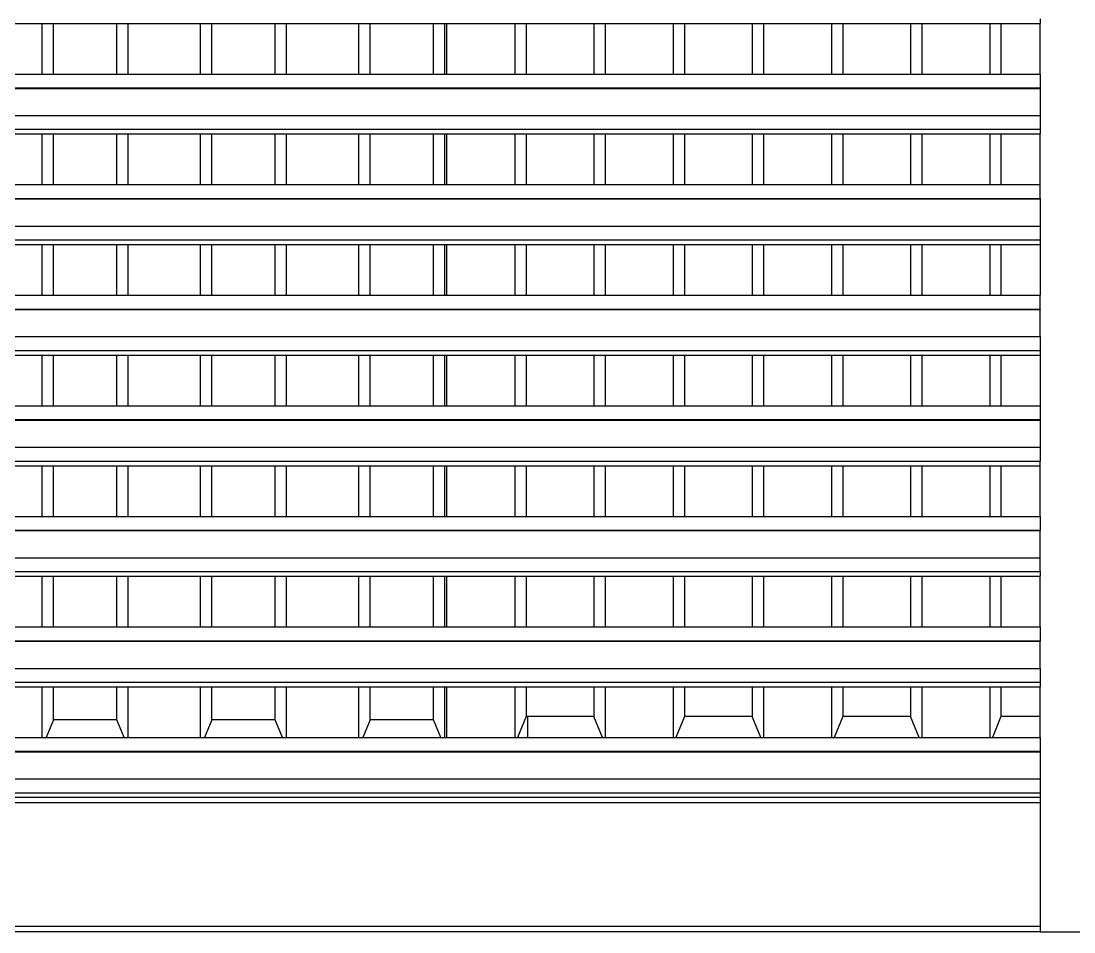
# Model space of a CAD drawing. Extents: x -92 to 92, y -11 to 21.
# Drawn here: x -45.337 to -43.459, y 14.388 to 16.013 of the extents above; entities that cross this region are included whole.
import ezdxf

# ---------------------------------------------------------------- set-up
doc = ezdxf.new("R2010")
doc.units = 0
doc.layers.get('0').update_dxf_attribs({"linetype": 'CONTINUOUS'})

msp = doc.modelspace()

# ---------------------------------------------------------------- linework, layer by layer
for p, q in [((-45.4284, 16.0093), (-45.2995, 16.0093)), ((-45.2995, 15.9189), (-45.2995, 16.0093)), ((-45.2995, 16.0093), (-45.2794, 16.0093)), ((-45.2794, 15.9189), (-45.2794, 16.0093)), ((-45.2794, 16.0093), (-45.1661, 16.0093)), ((-45.1661, 15.9189), (-45.1661, 16.0093)), ((-45.1661, 16.0093), (-45.146, 16.0093)), ((-45.146, 15.9189), (-45.146, 16.0093)), ((-45.146, 16.0093), (-45.0171, 16.0093)), ((-45.0171, 15.9189), (-45.0171, 16.0093)), ((-45.0171, 16.0093), (-44.9969, 16.0093)), ((-44.9969, 15.9189), (-44.9969, 16.0093)), ((-44.9969, 16.0093), (-44.8837, 16.0093)), ((-44.8837, 15.9189), (-44.8837, 16.0093)), ((-44.8837, 16.0093), (-44.8635, 16.0093)), ((-44.8635, 15.9189), (-44.8635, 16.0093)), ((-44.8635, 16.0093), (-44.7347, 16.0093)), ((-44.7347, 15.9189), (-44.7347, 16.0093)), ((-44.7347, 16.0093), (-44.7145, 16.0093)), ((-44.7145, 15.9189), (-44.7145, 16.0093)), ((-44.7145, 16.0093), (-44.6013, 16.0093)), ((-44.6013, 15.9189), (-44.6013, 16.0093)), ((-44.6013, 16.0093), (-44.5811, 16.0093)), ((-44.5811, 15.9189), (-44.5811, 16.0093)), ((-44.5811, 16.0093), (-44.5772, 16.0093)), ((-44.5772, 15.9189), (-44.5772, 16.0093)), ((-44.5772, 16.0093), (-44.4562, 16.0093)), ((-44.4562, 16.0093), (-44.4562, 15.9189)), ((-44.4562, 16.0093), (-44.436, 16.0093)), ((-44.436, 16.0093), (-44.436, 15.9189)), ((-44.436, 16.0093), (-44.315, 16.0093)), ((-44.315, 16.0093), (-44.315, 15.9189)), ((-44.315, 16.0093), (-44.2948, 16.0093)), ((-44.2948, 16.0093), (-44.2948, 15.9189)), ((-44.2948, 16.0093), (-44.1738, 16.0093)), ((-44.1738, 16.0093), (-44.1738, 15.9189)), ((-44.1738, 16.0093), (-44.1536, 16.0093)), ((-44.1536, 16.0093), (-44.1536, 15.9189)), ((-44.1536, 16.0093), (-44.0326, 16.0093)), ((-44.0326, 16.0093), (-44.0326, 15.9189)), ((-44.0326, 16.0093), (-44.0124, 16.0093)), ((-44.0124, 16.0093), (-44.0124, 15.9189)), ((-44.0124, 16.0093), (-43.8914, 16.0093)), ((-43.8914, 16.0093), (-43.8914, 15.9189)), ((-43.8914, 16.0093), (-43.8712, 16.0093)), ((-43.8712, 16.0093), (-43.8712, 15.9189)), ((-43.8712, 16.0093), (-43.7502, 16.0093)), ((-43.7502, 16.0093), (-43.7502, 15.9189)), ((-43.7502, 16.0093), (-43.73, 16.0093)), ((-43.73, 16.0093), (-43.73, 15.9189)), ((-43.73, 16.0093), (-43.6089, 16.0093)), ((-43.6089, 16.0093), (-43.6089, 15.9189)), ((-43.6089, 16.0093), (-43.5888, 16.0093)), ((-43.5888, 16.0093), (-43.5888, 15.9189)), ((-43.5888, 16.0093), (-43.5187, 16.0093)), ((-43.5187, 16.0176), (-43.5187, 16.0093)), ((-43.5187, 15.9189), (-43.5187, 16.0093)), ((-45.4284, 15.9189), (-45.2995, 15.9189)), ((-45.2995, 15.9189), (-45.2794, 15.9189)), ((-45.2794, 15.9189), (-45.1661, 15.9189)), ((-45.1661, 15.9189), (-45.146, 15.9189)), ((-45.146, 15.9189), (-45.0171, 15.9189)), ((-45.0171, 15.9189), (-44.9969, 15.9189)), ((-44.9969, 15.9189), (-44.8837, 15.9189)), ((-44.8837, 15.9189), (-44.8635, 15.9189)), ((-44.8635, 15.9189), (-44.7347, 15.9189)), ((-44.7347, 15.9189), (-44.7145, 15.9189)), ((-44.7145, 15.9189), (-44.6013, 15.9189)), ((-44.6013, 15.9189), (-44.5811, 15.9189)), ((-44.5811, 15.9189), (-44.5772, 15.9189)), ((-44.5772, 15.9189), (-44.4562, 15.9189)), ((-44.4562, 15.9189), (-44.436, 15.9189)), ((-44.436, 15.9189), (-44.315, 15.9189)), ((-44.315, 15.9189), (-44.2948, 15.9189)), ((-44.2948, 15.9189), (-44.1738, 15.9189)), ((-44.1738, 15.9189), (-44.1536, 15.9189)), ((-44.1536, 15.9189), (-44.0326, 15.9189)), ((-44.0326, 15.9189), (-44.0124, 15.9189)), ((-44.0124, 15.9189), (-43.8914, 15.9189)), ((-43.8914, 15.9189), (-43.8712, 15.9189)), ((-43.8712, 15.9189), (-43.7502, 15.9189)), ((-43.7502, 15.9189), (-43.73, 15.9189)), ((-43.73, 15.9189), (-43.6089, 15.9189)), ((-43.6089, 15.9189), (-43.5888, 15.9189)), ((-43.5888, 15.9189), (-43.5187, 15.9189)), ((-43.5187, 15.9189), (-43.5187, 15.8943)), ((-47.0587, 15.8943), (-43.5187, 15.8943)), ((-47.0587, 15.8934), (-43.5187, 15.8934)), ((-43.5187, 15.8943), (-43.5187, 15.8934)), ((-43.5187, 15.8934), (-43.5187, 15.8449)), ((-47.0587, 15.8449), (-43.5187, 15.8449)), ((-43.5187, 15.8449), (-43.5187, 15.8203)), ((-47.0587, 15.8203), (-43.5187, 15.8203)), ((-43.5187, 15.8203), (-43.5187, 15.8121)), ((-45.4284, 15.8121), (-45.2995, 15.8121)), ((-45.2995, 15.7216), (-45.2995, 15.8121)), ((-45.2995, 15.8121), (-45.2794, 15.8121)), ((-45.2794, 15.7216), (-45.2794, 15.8121)), ((-45.2794, 15.8121), (-45.1661, 15.8121)), ((-45.1661, 15.7216), (-45.1661, 15.8121)), ((-45.1661, 15.8121), (-45.146, 15.8121)), ((-45.146, 15.7216), (-45.146, 15.8121)), ((-45.146, 15.8121), (-45.0171, 15.8121)), ((-45.0171, 15.7216), (-45.0171, 15.8121)), ((-45.0171, 15.8121), (-44.9969, 15.8121)), ((-44.9969, 15.7216), (-44.9969, 15.8121)), ((-44.9969, 15.8121), (-44.8837, 15.8121)), ((-44.8837, 15.7216), (-44.8837, 15.8121)), ((-44.8837, 15.8121), (-44.8635, 15.8121)), ((-44.8635, 15.7216), (-44.8635, 15.8121)), ((-44.8635, 15.8121), (-44.7347, 15.8121)), ((-44.7347, 15.7216), (-44.7347, 15.8121)), ((-44.7347, 15.8121), (-44.7145, 15.8121)), ((-44.7145, 15.7216), (-44.7145, 15.8121)), ((-44.7145, 15.8121), (-44.6013, 15.8121)), ((-44.6013, 15.7216), (-44.6013, 15.8121)), ((-44.6013, 15.8121), (-44.5811, 15.8121)), ((-44.5811, 15.7216), (-44.5811, 15.8121)), ((-44.5811, 15.8121), (-44.5772, 15.8121)), ((-44.5772, 15.7216), (-44.5772, 15.8121)), ((-44.5772, 15.8121), (-44.4562, 15.8121)), ((-44.4562, 15.8121), (-44.4562, 15.7216)), ((-44.4562, 15.8121), (-44.436, 15.8121)), ((-44.436, 15.8121), (-44.436, 15.7216)), ((-44.436, 15.8121), (-44.315, 15.8121)), ((-44.315, 15.8121), (-44.315, 15.7216)), ((-44.315, 15.8121), (-44.2948, 15.8121)), ((-44.2948, 15.8121), (-44.2948, 15.7216)), ((-44.2948, 15.8121), (-44.1738, 15.8121)), ((-44.1738, 15.8121), (-44.1738, 15.7216)), ((-44.1738, 15.8121), (-44.1536, 15.8121)), ((-44.1536, 15.8121), (-44.1536, 15.7216)), ((-44.1536, 15.8121), (-44.0326, 15.8121)), ((-44.0326, 15.8121), (-44.0326, 15.7216)), ((-44.0326, 15.8121), (-44.0124, 15.8121)), ((-44.0124, 15.8121), (-44.0124, 15.7216)), ((-44.0124, 15.8121), (-43.8914, 15.8121)), ((-43.8914, 15.8121), (-43.8914, 15.7216)), ((-43.8914, 15.8121), (-43.8712, 15.8121)), ((-43.8712, 15.8121), (-43.8712, 15.7216)), ((-43.8712, 15.8121), (-43.7502, 15.8121)), ((-43.7502, 15.8121), (-43.7502, 15.7216)), ((-43.7502, 15.8121), (-43.73, 15.8121)), ((-43.73, 15.8121), (-43.73, 15.7216)), ((-43.73, 15.8121), (-43.6089, 15.8121)), ((-43.6089, 15.8121), (-43.6089, 15.7216)), ((-43.6089, 15.8121), (-43.5888, 15.8121)), ((-43.5888, 15.8121), (-43.5888, 15.7216)), ((-43.5888, 15.8121), (-43.5187, 15.8121)), ((-43.5187, 15.7216), (-43.5187, 15.8121)), ((-45.4284, 15.7216), (-45.2995, 15.7216)), ((-45.2995, 15.7216), (-45.2794, 15.7216)), ((-45.2794, 15.7216), (-45.1661, 15.7216)), ((-45.1661, 15.7216), (-45.146, 15.7216)), ((-45.146, 15.7216), (-45.0171, 15.7216)), ((-45.0171, 15.7216), (-44.9969, 15.7216)), ((-44.9969, 15.7216), (-44.8837, 15.7216)), ((-44.8837, 15.7216), (-44.8635, 15.7216)), ((-44.8635, 15.7216), (-44.7347, 15.7216)), ((-44.7347, 15.7216), (-44.7145, 15.7216)), ((-44.7145, 15.7216), (-44.6013, 15.7216)), ((-44.6013, 15.7216), (-44.5811, 15.7216)), ((-44.5811, 15.7216), (-44.5772, 15.7216)), ((-44.5772, 15.7216), (-44.4562, 15.7216)), ((-44.4562, 15.7216), (-44.436, 15.7216)), ((-44.436, 15.7216), (-44.315, 15.7216)), ((-44.315, 15.7216), (-44.2948, 15.7216)), ((-44.2948, 15.7216), (-44.1738, 15.7216)), ((-44.1738, 15.7216), (-44.1536, 15.7216)), ((-44.1536, 15.7216), (-44.0326, 15.7216)), ((-44.0326, 15.7216), (-44.0124, 15.7216)), ((-44.0124, 15.7216), (-43.8914, 15.7216)), ((-43.8914, 15.7216), (-43.8712, 15.7216)), ((-43.8712, 15.7216), (-43.7502, 15.7216)), ((-43.7502, 15.7216), (-43.73, 15.7216)), ((-43.73, 15.7216), (-43.6089, 15.7216)), ((-43.6089, 15.7216), (-43.5888, 15.7216)), ((-43.5888, 15.7216), (-43.5187, 15.7216)), ((-43.5187, 15.697), (-43.5187, 15.7216)), ((-47.0587, 15.697), (-43.5187, 15.697)), ((-47.0587, 15.6962), (-43.5187, 15.6962)), ((-43.5187, 15.697), (-43.5187, 15.6962)), ((-43.5187, 15.6962), (-43.5187, 15.6477)), ((-47.0587, 15.6477), (-43.5187, 15.6477)), ((-43.5187, 15.6477), (-43.5187, 15.623)), ((-47.0587, 15.623), (-43.5187, 15.623)), ((-45.4284, 15.6148), (-45.2995, 15.6148)), ((-45.2995, 15.5244), (-45.2995, 15.6148)), ((-45.2995, 15.6148), (-45.2794, 15.6148)), ((-45.2794, 15.5244), (-45.2794, 15.6148)), ((-45.2794, 15.6148), (-45.1661, 15.6148)), ((-45.1661, 15.5244), (-45.1661, 15.6148)), ((-45.1661, 15.6148), (-45.146, 15.6148)), ((-45.146, 15.5244), (-45.146, 15.6148)), ((-45.146, 15.6148), (-45.0171, 15.6148)), ((-45.0171, 15.5244), (-45.0171, 15.6148)), ((-45.0171, 15.6148), (-44.9969, 15.6148)), ((-44.9969, 15.5244), (-44.9969, 15.6148)), ((-44.9969, 15.6148), (-44.8837, 15.6148)), ((-44.8837, 15.5244), (-44.8837, 15.6148)), ((-44.8837, 15.6148), (-44.8635, 15.6148)), ((-44.8635, 15.5244), (-44.8635, 15.6148)), ((-44.8635, 15.6148), (-44.7347, 15.6148)), ((-44.7347, 15.5244), (-44.7347, 15.6148)), ((-44.7347, 15.6148), (-44.7145, 15.6148)), ((-44.7145, 15.5244), (-44.7145, 15.6148)), ((-44.7145, 15.6148), (-44.6013, 15.6148)), ((-44.6013, 15.5244), (-44.6013, 15.6148)), ((-44.6013, 15.6148), (-44.5811, 15.6148)), ((-44.5811, 15.5244), (-44.5811, 15.6148)), ((-44.5811, 15.6148), (-44.5772, 15.6148)), ((-44.5772, 15.5244), (-44.5772, 15.6148)), ((-44.5772, 15.6148), (-44.4562, 15.6148)), ((-44.4562, 15.6148), (-44.4562, 15.5244)), ((-44.4562, 15.6148), (-44.436, 15.6148)), ((-44.436, 15.6148), (-44.436, 15.5244)), ((-44.436, 15.6148), (-44.315, 15.6148)), ((-44.315, 15.6148), (-44.315, 15.5244)), ((-44.315, 15.6148), (-44.2948, 15.6148)), ((-44.2948, 15.6148), (-44.2948, 15.5244)), ((-44.2948, 15.6148), (-44.1738, 15.6148)), ((-44.1738, 15.6148), (-44.1738, 15.5244)), ((-44.1738, 15.6148), (-44.1536, 15.6148)), ((-44.1536, 15.6148), (-44.1536, 15.5244)), ((-44.1536, 15.6148), (-44.0326, 15.6148)), ((-44.0326, 15.6148), (-44.0326, 15.5244)), ((-44.0326, 15.6148), (-44.0124, 15.6148)), ((-44.0124, 15.6148), (-44.0124, 15.5244)), ((-44.0124, 15.6148), (-43.8914, 15.6148)), ((-43.8914, 15.6148), (-43.8914, 15.5244)), ((-43.8914, 15.6148), (-43.8712, 15.6148)), ((-43.8712, 15.6148), (-43.8712, 15.5244)), ((-43.8712, 15.6148), (-43.7502, 15.6148)), ((-43.7502, 15.6148), (-43.7502, 15.5244)), ((-43.7502, 15.6148), (-43.73, 15.6148)), ((-43.73, 15.6148), (-43.73, 15.5244)), ((-43.73, 15.6148), (-43.6089, 15.6148)), ((-43.6089, 15.6148), (-43.6089, 15.5244)), ((-43.6089, 15.6148), (-43.5888, 15.6148)), ((-43.5888, 15.6148), (-43.5888, 15.5244)), ((-43.5888, 15.6148), (-43.5187, 15.6148)), ((-43.5187, 15.623), (-43.5187, 15.6148)), ((-43.5187, 15.6148), (-43.5187, 15.5244)), ((-45.4284, 15.5244), (-45.2995, 15.5244)), ((-45.2995, 15.5244), (-45.2794, 15.5244)), ((-45.2794, 15.5244), (-45.1661, 15.5244)), ((-45.1661, 15.5244), (-45.146, 15.5244)), ((-45.146, 15.5244), (-45.0171, 15.5244)), ((-45.0171, 15.5244), (-44.9969, 15.5244)), ((-44.9969, 15.5244), (-44.8837, 15.5244)), ((-44.8837, 15.5244), (-44.8635, 15.5244)), ((-44.8635, 15.5244), (-44.7347, 15.5244)), ((-44.7347, 15.5244), (-44.7145, 15.5244)), ((-44.7145, 15.5244), (-44.6013, 15.5244)), ((-44.6013, 15.5244), (-44.5811, 15.5244)), ((-44.5811, 15.5244), (-44.5772, 15.5244)), ((-44.5772, 15.5244), (-44.4562, 15.5244)), ((-44.4562, 15.5244), (-44.436, 15.5244)), ((-44.436, 15.5244), (-44.315, 15.5244)), ((-44.315, 15.5244), (-44.2948, 15.5244)), ((-44.2948, 15.5244), (-44.1738, 15.5244)), ((-44.1738, 15.5244), (-44.1536, 15.5244)), ((-44.1536, 15.5244), (-44.0326, 15.5244)), ((-44.0326, 15.5244), (-44.0124, 15.5244)), ((-44.0124, 15.5244), (-43.8914, 15.5244)), ((-43.8914, 15.5244), (-43.8712, 15.5244)), ((-43.8712, 15.5244), (-43.7502, 15.5244)), ((-43.7502, 15.5244), (-43.73, 15.5244)), ((-43.73, 15.5244), (-43.6089, 15.5244)), ((-43.6089, 15.5244), (-43.5888, 15.5244)), ((-43.5888, 15.5244), (-43.5187, 15.5244)), ((-43.5187, 15.4997), (-43.5187, 15.5244)), ((-47.0587, 15.4997), (-43.5187, 15.4997)), ((-47.0587, 15.4989), (-43.5187, 15.4989)), ((-43.5187, 15.4997), (-43.5187, 15.4989)), ((-43.5187, 15.4504), (-43.5187, 15.4989)), ((-47.0587, 15.4504), (-43.5187, 15.4504)), ((-43.5187, 15.4504), (-43.5187, 15.4257)), ((-47.0587, 15.4257), (-43.5187, 15.4257)), ((-43.5187, 15.4257), (-43.5187, 15.4175)), ((-45.4284, 15.4175), (-45.2995, 15.4175)), ((-45.2995, 15.3271), (-45.2995, 15.4175)), ((-45.2995, 15.4175), (-45.2794, 15.4175)), ((-45.2794, 15.3271), (-45.2794, 15.4175)), ((-45.2794, 15.4175), (-45.1661, 15.4175)), ((-45.1661, 15.3271), (-45.1661, 15.4175)), ((-45.1661, 15.4175), (-45.146, 15.4175)), ((-45.146, 15.3271), (-45.146, 15.4175)), ((-45.146, 15.4175), (-45.0171, 15.4175)), ((-45.0171, 15.3271), (-45.0171, 15.4175)), ((-45.0171, 15.4175), (-44.9969, 15.4175)), ((-44.9969, 15.3271), (-44.9969, 15.4175)), ((-44.9969, 15.4175), (-44.8837, 15.4175)), ((-44.8837, 15.3271), (-44.8837, 15.4175)), ((-44.8837, 15.4175), (-44.8635, 15.4175)), ((-44.8635, 15.3271), (-44.8635, 15.4175)), ((-44.8635, 15.4175), (-44.7347, 15.4175)), ((-44.7347, 15.3271), (-44.7347, 15.4175)), ((-44.7347, 15.4175), (-44.7145, 15.4175)), ((-44.7145, 15.3271), (-44.7145, 15.4175)), ((-44.7145, 15.4175), (-44.6013, 15.4175)), ((-44.6013, 15.3271), (-44.6013, 15.4175)), ((-44.6013, 15.4175), (-44.5811, 15.4175)), ((-44.5811, 15.3271), (-44.5811, 15.4175)), ((-44.5811, 15.4175), (-44.5772, 15.4175)), ((-44.5772, 15.3271), (-44.5772, 15.4175)), ((-44.5772, 15.4175), (-44.4562, 15.4175)), ((-44.4562, 15.4175), (-44.4562, 15.3271)), ((-44.4562, 15.4175), (-44.436, 15.4175)), ((-44.436, 15.4175), (-44.436, 15.3271)), ((-44.436, 15.4175), (-44.315, 15.4175)), ((-44.315, 15.4175), (-44.315, 15.3271)), ((-44.315, 15.4175), (-44.2948, 15.4175)), ((-44.2948, 15.4175), (-44.2948, 15.3271)), ((-44.2948, 15.4175), (-44.1738, 15.4175)), ((-44.1738, 15.4175), (-44.1738, 15.3271)), ((-44.1738, 15.4175), (-44.1536, 15.4175)), ((-44.1536, 15.4175), (-44.1536, 15.3271)), ((-44.1536, 15.4175), (-44.0326, 15.4175)), ((-44.0326, 15.4175), (-44.0326, 15.3271)), ((-44.0326, 15.4175), (-44.0124, 15.4175)), ((-44.0124, 15.4175), (-44.0124, 15.3271)), ((-44.0124, 15.4175), (-43.8914, 15.4175)), ((-43.8914, 15.4175), (-43.8914, 15.3271)), ((-43.8914, 15.4175), (-43.8712, 15.4175)), ((-43.8712, 15.4175), (-43.8712, 15.3271)), ((-43.8712, 15.4175), (-43.7502, 15.4175)), ((-43.7502, 15.4175), (-43.7502, 15.3271)), ((-43.7502, 15.4175), (-43.73, 15.4175)), ((-43.73, 15.4175), (-43.73, 15.3271)), ((-43.73, 15.4175), (-43.6089, 15.4175)), ((-43.6089, 15.4175), (-43.6089, 15.3271)), ((-43.6089, 15.4175), (-43.5888, 15.4175)), ((-43.5888, 15.4175), (-43.5888, 15.3271)), ((-43.5888, 15.4175), (-43.5187, 15.4175)), ((-43.5187, 15.4175), (-43.5187, 15.3271)), ((-45.4284, 15.3271), (-45.2995, 15.3271)), ((-45.2995, 15.3271), (-45.2794, 15.3271)), ((-45.2794, 15.3271), (-45.1661, 15.3271)), ((-45.1661, 15.3271), (-45.146, 15.3271)), ((-45.146, 15.3271), (-45.0171, 15.3271)), ((-45.0171, 15.3271), (-44.9969, 15.3271)), ((-44.9969, 15.3271), (-44.8837, 15.3271)), ((-44.8837, 15.3271), (-44.8635, 15.3271)), ((-44.8635, 15.3271), (-44.7347, 15.3271)), ((-44.7347, 15.3271), (-44.7145, 15.3271)), ((-44.7145, 15.3271), (-44.6013, 15.3271)), ((-44.6013, 15.3271), (-44.5811, 15.3271)), ((-44.5811, 15.3271), (-44.5772, 15.3271)), ((-44.5772, 15.3271), (-44.4562, 15.3271)), ((-44.4562, 15.3271), (-44.436, 15.3271)), ((-44.436, 15.3271), (-44.315, 15.3271)), ((-44.315, 15.3271), (-44.2948, 15.3271)), ((-44.2948, 15.3271), (-44.1738, 15.3271)), ((-44.1738, 15.3271), (-44.1536, 15.3271)), ((-44.1536, 15.3271), (-44.0326, 15.3271)), ((-44.0326, 15.3271), (-44.0124, 15.3271)), ((-44.0124, 15.3271), (-43.8914, 15.3271)), ((-43.8914, 15.3271), (-43.8712, 15.3271)), ((-43.8712, 15.3271), (-43.7502, 15.3271)), ((-43.7502, 15.3271), (-43.73, 15.3271)), ((-43.73, 15.3271), (-43.6089, 15.3271)), ((-43.6089, 15.3271), (-43.5888, 15.3271)), ((-43.5888, 15.3271), (-43.5187, 15.3271)), ((-43.5187, 15.3271), (-43.5187, 15.3024)), ((-47.0587, 15.3024), (-43.5187, 15.3024)), ((-47.0587, 15.3016), (-43.5187, 15.3016)), ((-43.5187, 15.3024), (-43.5187, 15.3016)), ((-43.5187, 15.3016), (-43.5187, 15.2531)), ((-47.0587, 15.2531), (-43.5187, 15.2531)), ((-43.5187, 15.2531), (-43.5187, 15.2284)), ((-47.0587, 15.2284), (-43.5187, 15.2284)), ((-45.4284, 15.2202), (-45.2995, 15.2202)), ((-45.2995, 15.1298), (-45.2995, 15.2202)), ((-45.2995, 15.2202), (-45.2794, 15.2202)), ((-45.2794, 15.1298), (-45.2794, 15.2202)), ((-45.2794, 15.2202), (-45.1661, 15.2202)), ((-45.1661, 15.1298), (-45.1661, 15.2202)), ((-45.1661, 15.2202), (-45.146, 15.2202)), ((-45.146, 15.1298), (-45.146, 15.2202)), ((-45.146, 15.2202), (-45.0171, 15.2202)), ((-45.0171, 15.1298), (-45.0171, 15.2202)), ((-45.0171, 15.2202), (-44.9969, 15.2202)), ((-44.9969, 15.1298), (-44.9969, 15.2202)), ((-44.9969, 15.2202), (-44.8837, 15.2202)), ((-44.8837, 15.1298), (-44.8837, 15.2202)), ((-44.8837, 15.2202), (-44.8635, 15.2202)), ((-44.8635, 15.1298), (-44.8635, 15.2202)), ((-44.8635, 15.2202), (-44.7347, 15.2202)), ((-44.7347, 15.1298), (-44.7347, 15.2202)), ((-44.7347, 15.2202), (-44.7145, 15.2202)), ((-44.7145, 15.1298), (-44.7145, 15.2202)), ((-44.7145, 15.2202), (-44.6013, 15.2202)), ((-44.6013, 15.1298), (-44.6013, 15.2202)), ((-44.6013, 15.2202), (-44.5811, 15.2202)), ((-44.5811, 15.1298), (-44.5811, 15.2202)), ((-44.5811, 15.2202), (-44.5772, 15.2202)), ((-44.5772, 15.1298), (-44.5772, 15.2202)), ((-44.5772, 15.2202), (-44.4562, 15.2202)), ((-44.4562, 15.2202), (-44.4562, 15.1298)), ((-44.4562, 15.2202), (-44.436, 15.2202)), ((-44.436, 15.2202), (-44.436, 15.1298)), ((-44.436, 15.2202), (-44.315, 15.2202)), ((-44.315, 15.2202), (-44.315, 15.1298)), ((-44.315, 15.2202), (-44.2948, 15.2202)), ((-44.2948, 15.2202), (-44.2948, 15.1298)), ((-44.2948, 15.2202), (-44.1738, 15.2202)), ((-44.1738, 15.2202), (-44.1738, 15.1298)), ((-44.1738, 15.2202), (-44.1536, 15.2202)), ((-44.1536, 15.2202), (-44.1536, 15.1298)), ((-44.1536, 15.2202), (-44.0326, 15.2202)), ((-44.0326, 15.2202), (-44.0326, 15.1298)), ((-44.0326, 15.2202), (-44.0124, 15.2202)), ((-44.0124, 15.2202), (-44.0124, 15.1298)), ((-44.0124, 15.2202), (-43.8914, 15.2202)), ((-43.8914, 15.2202), (-43.8914, 15.1298)), ((-43.8914, 15.2202), (-43.8712, 15.2202)), ((-43.8712, 15.2202), (-43.8712, 15.1298)), ((-43.8712, 15.2202), (-43.7502, 15.2202)), ((-43.7502, 15.2202), (-43.7502, 15.1298)), ((-43.7502, 15.2202), (-43.73, 15.2202)), ((-43.73, 15.2202), (-43.73, 15.1298)), ((-43.73, 15.2202), (-43.6089, 15.2202)), ((-43.6089, 15.2202), (-43.6089, 15.1298)), ((-43.6089, 15.2202), (-43.5888, 15.2202)), ((-43.5888, 15.2202), (-43.5888, 15.1298)), ((-43.5888, 15.2202), (-43.5187, 15.2202)), ((-43.5187, 15.2202), (-43.5187, 15.2284)), ((-43.5187, 15.1298), (-43.5187, 15.2202)), ((-45.4284, 15.1298), (-45.2995, 15.1298)), ((-45.2995, 15.1298), (-45.2794, 15.1298)), ((-45.2794, 15.1298), (-45.1661, 15.1298)), ((-45.1661, 15.1298), (-45.146, 15.1298)), ((-45.146, 15.1298), (-45.0171, 15.1298)), ((-45.0171, 15.1298), (-44.9969, 15.1298)), ((-44.9969, 15.1298), (-44.8837, 15.1298)), ((-44.8837, 15.1298), (-44.8635, 15.1298)), ((-44.8635, 15.1298), (-44.7347, 15.1298)), ((-44.7347, 15.1298), (-44.7145, 15.1298)), ((-44.7145, 15.1298), (-44.6013, 15.1298)), ((-44.6013, 15.1298), (-44.5811, 15.1298)), ((-44.5811, 15.1298), (-44.5772, 15.1298)), ((-44.5772, 15.1298), (-44.4562, 15.1298)), ((-44.4562, 15.1298), (-44.436, 15.1298)), ((-44.436, 15.1298), (-44.315, 15.1298)), ((-44.315, 15.1298), (-44.2948, 15.1298)), ((-44.2948, 15.1298), (-44.1738, 15.1298)), ((-44.1738, 15.1298), (-44.1536, 15.1298)), ((-44.1536, 15.1298), (-44.0326, 15.1298)), ((-44.0326, 15.1298), (-44.0124, 15.1298)), ((-44.0124, 15.1298), (-43.8914, 15.1298)), ((-43.8914, 15.1298), (-43.8712, 15.1298)), ((-43.8712, 15.1298), (-43.7502, 15.1298)), ((-43.7502, 15.1298), (-43.73, 15.1298)), ((-43.73, 15.1298), (-43.6089, 15.1298)), ((-43.6089, 15.1298), (-43.5888, 15.1298)), ((-43.5888, 15.1298), (-43.5187, 15.1298)), ((-43.5187, 15.1298), (-43.5187, 15.1051)), ((-47.0587, 15.1051), (-43.5187, 15.1051)), ((-47.0587, 15.1043), (-43.5187, 15.1043)), ((-43.5187, 15.1051), (-43.5187, 15.1043)), ((-43.5187, 15.0558), (-43.5187, 15.1043)), ((-47.0587, 15.0558), (-43.5187, 15.0558)), ((-43.5187, 15.0312), (-43.5187, 15.0558)), ((-47.0587, 15.0312), (-43.5187, 15.0312)), ((-43.5187, 15.0312), (-43.5187, 15.0229)), ((-45.4284, 15.0229), (-45.2995, 15.0229)), ((-45.2995, 14.9325), (-45.2995, 15.0229)), ((-45.2995, 15.0229), (-45.2794, 15.0229)), ((-45.2794, 14.9325), (-45.2794, 15.0229)), ((-45.2794, 15.0229), (-45.1661, 15.0229)), ((-45.1661, 14.9325), (-45.1661, 15.0229)), ((-45.1661, 15.0229), (-45.146, 15.0229)), ((-45.146, 14.9325), (-45.146, 15.0229)), ((-45.146, 15.0229), (-45.0171, 15.0229)), ((-45.0171, 14.9325), (-45.0171, 15.0229)), ((-45.0171, 15.0229), (-44.9969, 15.0229)), ((-44.9969, 14.9325), (-44.9969, 15.0229)), ((-44.9969, 15.0229), (-44.8837, 15.0229)), ((-44.8837, 14.9325), (-44.8837, 15.0229)), ((-44.8837, 15.0229), (-44.8635, 15.0229)), ((-44.8635, 14.9325), (-44.8635, 15.0229)), ((-44.8635, 15.0229), (-44.7347, 15.0229)), ((-44.7347, 14.9325), (-44.7347, 15.0229)), ((-44.7347, 15.0229), (-44.7145, 15.0229)), ((-44.7145, 14.9325), (-44.7145, 15.0229)), ((-44.7145, 15.0229), (-44.6013, 15.0229)), ((-44.6013, 14.9325), (-44.6013, 15.0229)), ((-44.6013, 15.0229), (-44.5811, 15.0229)), ((-44.5811, 14.9325), (-44.5811, 15.0229)), ((-44.5811, 15.0229), (-44.5772, 15.0229)), ((-44.5772, 14.9325), (-44.5772, 15.0229)), ((-44.5772, 15.0229), (-44.4562, 15.0229)), ((-44.4562, 15.0229), (-44.4562, 14.9325)), ((-44.4562, 15.0229), (-44.436, 15.0229)), ((-44.436, 15.0229), (-44.436, 14.9325)), ((-44.436, 15.0229), (-44.315, 15.0229)), ((-44.315, 15.0229), (-44.315, 14.9325)), ((-44.315, 15.0229), (-44.2948, 15.0229)), ((-44.2948, 15.0229), (-44.2948, 14.9325)), ((-44.2948, 15.0229), (-44.1738, 15.0229)), ((-44.1738, 15.0229), (-44.1738, 14.9325)), ((-44.1738, 15.0229), (-44.1536, 15.0229)), ((-44.1536, 15.0229), (-44.1536, 14.9325)), ((-44.1536, 15.0229), (-44.0326, 15.0229)), ((-44.0326, 15.0229), (-44.0326, 14.9325)), ((-44.0326, 15.0229), (-44.0124, 15.0229)), ((-44.0124, 15.0229), (-44.0124, 14.9325)), ((-44.0124, 15.0229), (-43.8914, 15.0229)), ((-43.8914, 15.0229), (-43.8914, 14.9325)), ((-43.8914, 15.0229), (-43.8712, 15.0229)), ((-43.8712, 15.0229), (-43.8712, 14.9325)), ((-43.8712, 15.0229), (-43.7502, 15.0229)), ((-43.7502, 15.0229), (-43.7502, 14.9325)), ((-43.7502, 15.0229), (-43.73, 15.0229)), ((-43.73, 15.0229), (-43.73, 14.9325)), ((-43.73, 15.0229), (-43.6089, 15.0229)), ((-43.6089, 15.0229), (-43.6089, 14.9325)), ((-43.6089, 15.0229), (-43.5888, 15.0229)), ((-43.5888, 15.0229), (-43.5888, 14.9325)), ((-43.5888, 15.0229), (-43.5187, 15.0229)), ((-43.5187, 14.9325), (-43.5187, 15.0229)), ((-45.4284, 14.9325), (-45.2995, 14.9325)), ((-45.2995, 14.9325), (-45.2794, 14.9325)), ((-45.2794, 14.9325), (-45.1661, 14.9325)), ((-45.1661, 14.9325), (-45.146, 14.9325)), ((-45.146, 14.9325), (-45.0171, 14.9325)), ((-45.0171, 14.9325), (-44.9969, 14.9325)), ((-44.9969, 14.9325), (-44.8837, 14.9325)), ((-44.8837, 14.9325), (-44.8635, 14.9325)), ((-44.8635, 14.9325), (-44.7347, 14.9325)), ((-44.7347, 14.9325), (-44.7145, 14.9325)), ((-44.7145, 14.9325), (-44.6013, 14.9325)), ((-44.6013, 14.9325), (-44.5811, 14.9325)), ((-44.5811, 14.9325), (-44.5772, 14.9325)), ((-44.5772, 14.9325), (-44.4562, 14.9325)), ((-44.4562, 14.9325), (-44.436, 14.9325)), ((-44.436, 14.9325), (-44.315, 14.9325)), ((-44.315, 14.9325), (-44.2948, 14.9325)), ((-44.2948, 14.9325), (-44.1738, 14.9325)), ((-44.1738, 14.9325), (-44.1536, 14.9325)), ((-44.1536, 14.9325), (-44.0326, 14.9325)), ((-44.0326, 14.9325), (-44.0124, 14.9325)), ((-44.0124, 14.9325), (-43.8914, 14.9325)), ((-43.8914, 14.9325), (-43.8712, 14.9325)), ((-43.8712, 14.9325), (-43.7502, 14.9325)), ((-43.7502, 14.9325), (-43.73, 14.9325)), ((-43.73, 14.9325), (-43.6089, 14.9325)), ((-43.6089, 14.9325), (-43.5888, 14.9325)), ((-43.5888, 14.9325), (-43.5187, 14.9325)), ((-43.5187, 14.9325), (-43.5187, 14.9079)), ((-47.0587, 14.9079), (-43.5187, 14.9079)), ((-47.0587, 14.907), (-43.5187, 14.907)), ((-43.5187, 14.9079), (-43.5187, 14.907)), ((-43.5187, 14.8585), (-43.5187, 14.907)), ((-47.0587, 14.8585), (-43.5187, 14.8585)), ((-43.5187, 14.8585), (-43.5187, 14.8339)), ((-47.0587, 14.8339), (-43.5187, 14.8339)), ((-45.4284, 14.8257), (-45.2995, 14.8257)), ((-45.2995, 14.7352), (-45.2995, 14.8257)), ((-45.2995, 14.8257), (-45.2794, 14.8257)), ((-45.2794, 14.7669), (-45.2794, 14.8257)), ((-45.2794, 14.8257), (-45.1661, 14.8257)), ((-45.1661, 14.7669), (-45.1661, 14.8257)), ((-45.1661, 14.8257), (-45.146, 14.8257)), ((-45.146, 14.7352), (-45.146, 14.8257)), ((-45.146, 14.8257), (-45.0171, 14.8257)), ((-45.0171, 14.7352), (-45.0171, 14.8257)), ((-45.0171, 14.8257), (-44.9969, 14.8257)), ((-44.9969, 14.7669), (-44.9969, 14.8257)), ((-44.9969, 14.8257), (-44.8837, 14.8257)), ((-44.8837, 14.7669), (-44.8837, 14.8257)), ((-44.8837, 14.8257), (-44.8635, 14.8257)), ((-44.8635, 14.7352), (-44.8635, 14.8257)), ((-44.8635, 14.8257), (-44.7347, 14.8257)), ((-44.7347, 14.7352), (-44.7347, 14.8257)), ((-44.7347, 14.8257), (-44.7145, 14.8257)), ((-44.7145, 14.7669), (-44.7145, 14.8257)), ((-44.7145, 14.8257), (-44.6013, 14.8257)), ((-44.6013, 14.7669), (-44.6013, 14.8257)), ((-44.6013, 14.8257), (-44.5811, 14.8257)), ((-44.5811, 14.7352), (-44.5811, 14.8257)), ((-44.5811, 14.8257), (-44.5772, 14.8257)), ((-44.5772, 14.7352), (-44.5772, 14.8257)), ((-44.5772, 14.8257), (-44.4562, 14.8257)), ((-44.4562, 14.8257), (-44.4562, 14.7352)), ((-44.4562, 14.8257), (-44.436, 14.8257)), ((-44.436, 14.8257), (-44.436, 14.7725)), ((-44.436, 14.8257), (-44.315, 14.8257)), ((-44.315, 14.8257), (-44.315, 14.7725)), ((-44.315, 14.8257), (-44.2948, 14.8257)), ((-44.2948, 14.8257), (-44.2948, 14.7352)), ((-44.2948, 14.8257), (-44.1738, 14.8257)), ((-44.1738, 14.8257), (-44.1738, 14.7352)), ((-44.1738, 14.8257), (-44.1536, 14.8257)), ((-44.1536, 14.8257), (-44.1536, 14.7725)), ((-44.1536, 14.8257), (-44.0326, 14.8257)), ((-44.0326, 14.8257), (-44.0326, 14.7725)), ((-44.0326, 14.8257), (-44.0124, 14.8257)), ((-44.0124, 14.8257), (-44.0124, 14.7352)), ((-44.0124, 14.8257), (-43.8914, 14.8257)), ((-43.8914, 14.8257), (-43.8914, 14.7352)), ((-43.8914, 14.8257), (-43.8712, 14.8257)), ((-43.8712, 14.8257), (-43.8712, 14.7725)), ((-43.8712, 14.8257), (-43.7502, 14.8257)), ((-43.7502, 14.8257), (-43.7502, 14.7725)), ((-43.7502, 14.8257), (-43.73, 14.8257)), ((-43.73, 14.8257), (-43.73, 14.7352)), ((-43.73, 14.8257), (-43.6089, 14.8257)), ((-43.6089, 14.8257), (-43.6089, 14.7352)), ((-43.6089, 14.8257), (-43.5888, 14.8257)), ((-43.5888, 14.8257), (-43.5888, 14.7725)), ((-43.5888, 14.8257), (-43.5187, 14.8257)), ((-43.5187, 14.8339), (-43.5187, 14.8257)), ((-43.5187, 14.7725), (-43.5187, 14.8257)), ((-45.2794, 14.7669), (-45.2923, 14.7352)), ((-45.1661, 14.7669), (-45.2794, 14.7669)), ((-45.1532, 14.7352), (-45.1661, 14.7669)), ((-44.9969, 14.7669), (-45.0099, 14.7352)), ((-44.8837, 14.7669), (-44.9969, 14.7669)), ((-44.8708, 14.7352), (-44.8837, 14.7669)), ((-44.7145, 14.7669), (-44.7275, 14.7352)), ((-44.6013, 14.7669), (-44.7145, 14.7669)), ((-44.5884, 14.7352), (-44.6013, 14.7669)), ((-44.436, 14.7725), (-44.4513, 14.7352)), ((-44.4337, 14.7725), (-44.436, 14.7725)), ((-44.4337, 14.7725), (-44.4337, 14.7352)), ((-44.315, 14.7725), (-44.4337, 14.7725)), ((-44.2997, 14.7352), (-44.315, 14.7725)), ((-44.1536, 14.7725), (-44.1689, 14.7352)), ((-44.0326, 14.7725), (-44.1536, 14.7725)), ((-44.0173, 14.7352), (-44.0326, 14.7725)), ((-43.8712, 14.7725), (-43.8864, 14.7352)), ((-43.7502, 14.7725), (-43.8712, 14.7725)), ((-43.7349, 14.7352), (-43.7502, 14.7725)), ((-43.5888, 14.7725), (-43.604, 14.7352)), ((-43.5187, 14.7725), (-43.5888, 14.7725)), ((-43.5187, 14.7352), (-43.5187, 14.7725)), ((-45.4284, 14.7352), (-45.2995, 14.7352)), ((-45.2995, 14.7352), (-45.2923, 14.7352)), ((-45.2923, 14.7352), (-45.1532, 14.7352)), ((-45.1532, 14.7352), (-45.146, 14.7352)), ((-45.146, 14.7352), (-45.0171, 14.7352)), ((-45.0171, 14.7352), (-45.0099, 14.7352)), ((-45.0099, 14.7352), (-44.8708, 14.7352)), ((-44.8708, 14.7352), (-44.8635, 14.7352)), ((-44.8635, 14.7352), (-44.7347, 14.7352)), ((-44.7347, 14.7352), (-44.7275, 14.7352)), ((-44.7275, 14.7352), (-44.5884, 14.7352)), ((-44.5884, 14.7352), (-44.5811, 14.7352)), ((-44.5811, 14.7352), (-44.5772, 14.7352)), ((-44.5772, 14.7352), (-44.4562, 14.7352)), ((-44.4562, 14.7352), (-44.4513, 14.7352)), ((-44.4513, 14.7352), (-44.4337, 14.7352)), ((-44.4337, 14.7352), (-44.2997, 14.7352)), ((-44.2997, 14.7352), (-44.2948, 14.7352)), ((-44.2948, 14.7352), (-44.1738, 14.7352)), ((-44.1738, 14.7352), (-44.1689, 14.7352)), ((-44.1689, 14.7352), (-44.0173, 14.7352)), ((-44.0173, 14.7352), (-44.0124, 14.7352)), ((-44.0124, 14.7352), (-43.8914, 14.7352)), ((-43.8914, 14.7352), (-43.8864, 14.7352)), ((-43.8864, 14.7352), (-43.7349, 14.7352)), ((-43.7349, 14.7352), (-43.73, 14.7352)), ((-43.73, 14.7352), (-43.6089, 14.7352)), ((-43.6089, 14.7352), (-43.604, 14.7352)), ((-43.604, 14.7352), (-43.5187, 14.7352)), ((-43.5187, 14.7352), (-43.5187, 14.7106)), ((-47.0587, 14.7106), (-43.5187, 14.7106)), ((-47.0587, 14.7098), (-43.5187, 14.7098)), ((-43.5187, 14.7106), (-43.5187, 14.7098)), ((-43.5187, 14.7098), (-43.5187, 14.6613)), ((-47.0587, 14.6613), (-43.5187, 14.6613)), ((-43.5187, 14.6613), (-43.5187, 14.6366)), ((-47.0587, 14.6366), (-43.5187, 14.6366)), ((-43.5187, 14.6366), (-43.5187, 14.6284)), ((-43.5187, 14.6284), (-47.0587, 14.6284)), ((-43.5187, 14.6186), (-47.0587, 14.6186)), ((-43.5187, 14.6284), (-43.5187, 14.6186)), ((-43.5187, 14.6186), (-43.5187, 14.3982)), ((-43.5187, 14.3982), (-47.0587, 14.3982)), ((-43.5187, 14.3884), (-47.0587, 14.3884)), ((-43.5187, 14.3982), (-43.5187, 14.3884)), ((-43.5187, 14.3884), (-43.3987, 14.3884))]:
    msp.add_line(p, q)

doc.saveas('drawing.dxf')
